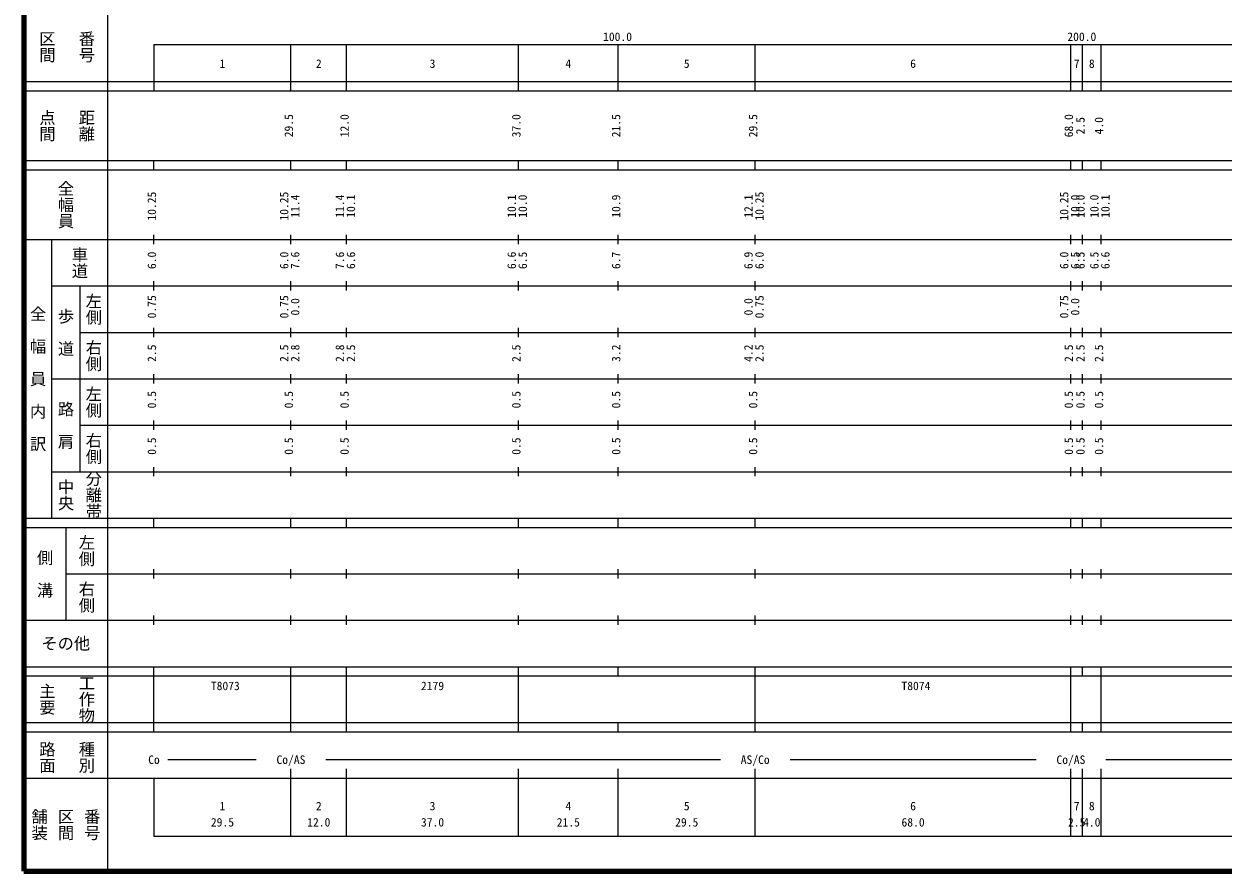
# Model space of a CAD drawing. Units: millimetres on the paper, enlarged 1000 times. Extents: x 40000 to 680000, y 20000 to 380000.
# Drawn here: x 40000 to 298264, y 20000 to 202409 of the extents above; entities that cross this region are included whole.
import ezdxf
from ezdxf.enums import TextEntityAlignment as Align

# ---------------------------------------------------------------- set-up
doc = ezdxf.new("R2010")
doc.units = ezdxf.units.MM
doc.header["$LTSCALE"] = 1000
doc.layers.add('M-TTL', color=2, linetype='Continuous', lineweight=140)
doc.layers.add('M-TTL-BAND', color=7, linetype='Continuous', lineweight=25)
doc.styles.add('@ＭＳ ゴシック', font='')
doc.styles.add('ＭＳ ゴシック', font='')
doc.styles.get('@ＭＳ ゴシック').set_extended_font_data('@MS Gothic')
doc.styles.get('ＭＳ ゴシック').set_extended_font_data('MS Gothic')

msp = doc.modelspace()

# ---------------------------------------------------------------- linework, layer by layer
at = {"layer": 'M-TTL'}
for p, q in [((40000, 380000), (40000, 20000)), ((40000, 20000), (680000, 20000))]:
    msp.add_line(p, q, dxfattribs=at)
at = {"layer": 'M-TTL-BAND'}
for p, q in [((58000, 370000), (58000, 20000)), ((68000, 198000), (579000, 198000)), ((68000, 198000), (68000, 188000)), ((97500, 188000), (97500, 198000)), ((109500, 188000), (109500, 198000)), ((146500, 188000), (146500, 198000)), ((168000, 188000), (168000, 198000)), ((197500, 188000), (197500, 198000)), ((265500, 188000), (265500, 198000)), ((268000, 188000), (268000, 198000)), ((272000, 188000), (272000, 198000)), ((40000, 190000), (579000, 190000)), ((40000, 188000), (579000, 188000)), ((40000, 173000), (579000, 173000)), ((40000, 171000), (579000, 171000)), ((68000, 171000), (68000, 173000)), ((97500, 171000), (97500, 173000)), ((109500, 171000), (109500, 173000)), ((146500, 171000), (146500, 173000)), ((168000, 171000), (168000, 173000)), ((197500, 171000), (197500, 173000)), ((265500, 171000), (265500, 173000)), ((268000, 171000), (268000, 173000)), ((272000, 171000), (272000, 173000)), ((40000, 156000), (579000, 156000)), ((46000, 96000), (46000, 156000)), ((68000, 155000), (68000, 157000)), ((97500, 155000), (97500, 157000)), ((109500, 155000), (109500, 157000)), ((146500, 155000), (146500, 157000)), ((168000, 155000), (168000, 157000)), ((197500, 155000), (197500, 157000)), ((265500, 155000), (265500, 157000)), ((268000, 155000), (268000, 157000)), ((272000, 155000), (272000, 157000)), ((46000, 146000), (579000, 146000)), ((52000, 146000), (52000, 106000)), ((68000, 145000), (68000, 147000)), ((97500, 145000), (97500, 147000)), ((109500, 145000), (109500, 147000)), ((146500, 145000), (146500, 147000)), ((168000, 145000), (168000, 147000)), ((197500, 145000), (197500, 147000)), ((265500, 145000), (265500, 147000)), ((268000, 145000), (268000, 147000)), ((272000, 145000), (272000, 147000)), ((68000, 135000), (68000, 137000)), ((97500, 135000), (97500, 137000)), ((109500, 135000), (109500, 137000)), ((146500, 135000), (146500, 137000)), ((168000, 135000), (168000, 137000)), ((197500, 135000), (197500, 137000)), ((265500, 135000), (265500, 137000)), ((268000, 135000), (268000, 137000)), ((272000, 135000), (272000, 137000)), ((52000, 136000), (579000, 136000)), ((68000, 125000), (68000, 127000)), ((97500, 125000), (97500, 127000)), ((109500, 125000), (109500, 127000)), ((146500, 125000), (146500, 127000)), ((168000, 125000), (168000, 127000)), ((197500, 125000), (197500, 127000)), ((265500, 125000), (265500, 127000)), ((268000, 125000), (268000, 127000)), ((272000, 125000), (272000, 127000)), ((46000, 126000), (579000, 126000)), ((68000, 115000), (68000, 117000)), ((97500, 115000), (97500, 117000)), ((109500, 115000), (109500, 117000)), ((146500, 115000), (146500, 117000)), ((168000, 115000), (168000, 117000)), ((197500, 115000), (197500, 117000)), ((265500, 115000), (265500, 117000)), ((268000, 115000), (268000, 117000)), ((272000, 115000), (272000, 117000)), ((52000, 116000), (579000, 116000)), ((46000, 106000), (579000, 106000)), ((68000, 105000), (68000, 107000)), ((97500, 105000), (97500, 107000)), ((109500, 105000), (109500, 107000)), ((146500, 105000), (146500, 107000)), ((168000, 105000), (168000, 107000)), ((197500, 105000), (197500, 107000)), ((265500, 105000), (265500, 107000)), ((268000, 105000), (268000, 107000)), ((272000, 105000), (272000, 107000)), ((40000, 96000), (579000, 96000)), ((68000, 94000), (68000, 96000)), ((97500, 94000), (97500, 96000)), ((109500, 94000), (109500, 96000)), ((146500, 94000), (146500, 96000)), ((168000, 94000), (168000, 96000)), ((197500, 94000), (197500, 96000)), ((265500, 94000), (265500, 96000)), ((268000, 94000), (268000, 96000)), ((272000, 94000), (272000, 96000)), ((40000, 94000), (579000, 94000)), ((49000, 94000), (49000, 74000)), ((49000, 84000), (579000, 84000)), ((68000, 83000), (68000, 85000)), ((97500, 83000), (97500, 85000)), ((109500, 83000), (109500, 85000)), ((146500, 83000), (146500, 85000)), ((168000, 83000), (168000, 85000)), ((197500, 83000), (197500, 85000)), ((265500, 83000), (265500, 85000)), ((268000, 83000), (268000, 85000)), ((272000, 83000), (272000, 85000)), ((68000, 73000), (68000, 75000)), ((97500, 73000), (97500, 75000)), ((109500, 73000), (109500, 75000)), ((146500, 73000), (146500, 75000)), ((168000, 73000), (168000, 75000)), ((197500, 73000), (197500, 75000)), ((265500, 73000), (265500, 75000)), ((268000, 73000), (268000, 75000)), ((272000, 73000), (272000, 75000)), ((40000, 74000), (579000, 74000)), ((40000, 64000), (579000, 64000)), ((40000, 62000), (579000, 62000)), ((68000, 62000), (68000, 64000)), ((68000, 52000), (68000, 62000)), ((97500, 62000), (97500, 64000)), ((97500, 52000), (97500, 62000)), ((109500, 62000), (109500, 64000)), ((109500, 52000), (109500, 62000)), ((146500, 62000), (146500, 64000)), ((146500, 52000), (146500, 62000)), ((168000, 62000), (168000, 64000)), ((197500, 62000), (197500, 64000)), ((197500, 52000), (197500, 62000)), ((265500, 62000), (265500, 64000)), ((265500, 52000), (265500, 62000)), ((268000, 62000), (268000, 64000)), ((272000, 62000), (272000, 64000)), ((272000, 52000), (272000, 62000)), ((40000, 52000), (579000, 52000)), ((68000, 50000), (68000, 52000)), ((97500, 50000), (97500, 52000)), ((109500, 50000), (109500, 52000)), ((146500, 50000), (146500, 52000)), ((168000, 50000), (168000, 52000)), ((197500, 50000), (197500, 52000)), ((265500, 50000), (265500, 52000)), ((268000, 50000), (268000, 52000)), ((272000, 50000), (272000, 52000)), ((40000, 50000), (579000, 50000)), ((71000, 44000), (90000, 44000)), ((105000, 44000), (190000, 44000)), ((205000, 44000), (258000, 44000)), ((273000, 44000), (430000, 44000)), ((97500, 27500), (97500, 42000)), ((109500, 27500), (109500, 42000)), ((146500, 27500), (146500, 42000)), ((168000, 27500), (168000, 42000)), ((197500, 27500), (197500, 42000)), ((265500, 27500), (265500, 42000)), ((268000, 27500), (268000, 42000)), ((272000, 27500), (272000, 42000)), ((40000, 40000), (579000, 40000)), ((68000, 40000), (68000, 27500)), ((68000, 27500), (579000, 27500))]:
    msp.add_line(p, q, dxfattribs=at)

# ---------------------------------------------------------------- texts
at = {"layer": 'M-TTL-BAND', "style": '@ＭＳ ゴシック'}
for s, p in [('区間', (45000, 197500)), ('番号', (53500, 197500)), ('点間', (45000, 180500)), ('距離', (53500, 180500)), ('全幅員', (49000, 163500)), ('車道', (52000, 151000)), ('左側', (55000, 141000)), ('全\u3000幅\u3000員\u3000内\u3000訳', (43000, 126000)), ('歩\u3000道', (49000, 136000)), ('右側', (55000, 131000)), ('左側', (55000, 121000)), ('路\u3000肩', (49000, 116000)), ('右側', (55000, 111000)), ('分離帯', (55000, 101000)), ('中央', (49000, 101000)), ('左側', (53500, 89000)), ('側\u3000溝', (44500, 84000)), ('右側', (53500, 79000)), ('主要', (45000, 57000)), ('工作物', (53500, 57000)), ('路面', (45000, 44500)), ('種別', (53500, 44500)), ('舗装', (43333, 30000)), ('区間', (49000, 30000)), ('番号', (54667, 30000))]:
    msp.add_text(s, height=2566, rotation=270, dxfattribs=at).set_placement(p, align=Align.MIDDLE_CENTER)
at = {"layer": 'M-TTL-BAND', "style": 'ＭＳ ゴシック'}
for s, p in [('100.0', (167844, 198195)), ('200.0', (267844, 198195)), ('1', (82750, 192405)), ('2', (103500, 192405)), ('3', (128000, 192405)), ('4', (157250, 192405)), ('5', (182750, 192405)), ('6', (231500, 192405)), ('7', (266750, 192405)), ('8', (270000, 192405)), ('Co', (68000, 42500)), ('Co/AS', (97500, 42500)), ('AS/Co', (197500, 42500)), ('Co/AS', (265500, 42500)), ('1', (82750, 32523)), ('2', (103500, 32523)), ('3', (128000, 32523)), ('4', (157250, 32523)), ('5', (182750, 32523)), ('6', (231500, 32523)), ('7', (266750, 32523)), ('8', (270000, 32523)), ('29.5', (82750, 29033)), ('12.0', (103500, 29033)), ('37.0', (128000, 29033)), ('21.5', (157250, 29033)), ('29.5', (182750, 29033)), ('68.0', (231500, 29033)), ('2.5', (266750, 29033)), ('4.0', (270000, 29033))]:
    msp.add_text(s, height=1833, dxfattribs=at).set_placement(p, align=Align.BOTTOM_CENTER)
for s, p in [('29.5', (98500, 180500)), ('12.0', (110500, 180500)), ('37.0', (147500, 180500)), ('21.5', (169000, 180500)), ('29.5', (198500, 180500)), ('68.0', (266500, 180500)), ('2.5', (269000, 180500)), ('4.0', (273000, 180500)), ('10.25', (69000, 163174)), ('10.25', (97500, 163174)), ('11.4', (99870, 163174)), ('11.4', (109500, 163174)), ('10.1', (111870, 163174)), ('10.1', (146500, 163174)), ('10.0', (148870, 163174)), ('10.9', (169000, 163174)), ('12.1', (197500, 163174)), ('10.25', (199870, 163174)), ('10.25', (265500, 163174)), ('10.0', (267870, 163174)), ('10.0', (269000, 163174)), ('10.0', (272000, 163174)), ('10.1', (274370, 163174)), ('6.0', (69000, 151500)), ('6.0', (97500, 151500)), ('7.6', (99870, 151500)), ('7.6', (109500, 151500)), ('6.6', (111870, 151500)), ('6.6', (146500, 151500)), ('6.5', (148870, 151500)), ('6.7', (169000, 151500)), ('6.9', (197500, 151500)), ('6.0', (199870, 151500)), ('6.0', (265500, 151500)), ('6.5', (267870, 151500)), ('6.5', (269000, 151500)), ('6.5', (272000, 151500)), ('6.6', (274370, 151500)), ('0.75', (69000, 141500)), ('0.75', (97500, 141500)), ('0.0', (99870, 141500)), ('0.0', (197500, 141500)), ('0.75', (199870, 141500)), ('0.75', (265500, 141500)), ('0.0', (267870, 141500)), ('2.5', (69000, 131500)), ('2.5', (97500, 131500)), ('2.8', (99870, 131500)), ('2.8', (109500, 131500)), ('2.5', (111870, 131500)), ('2.5', (147500, 131500)), ('3.2', (169000, 131500)), ('4.2', (197500, 131500)), ('2.5', (199870, 131500)), ('2.5', (266500, 131500)), ('2.5', (269000, 131500)), ('2.5', (273000, 131500)), ('0.5', (69000, 121500)), ('0.5', (98500, 121500)), ('0.5', (110500, 121500)), ('0.5', (147500, 121500)), ('0.5', (169000, 121500)), ('0.5', (198500, 121500)), ('0.5', (266500, 121500)), ('0.5', (269000, 121500)), ('0.5', (273000, 121500)), ('0.5', (69000, 111500)), ('0.5', (98500, 111500)), ('0.5', (110500, 111500)), ('0.5', (147500, 111500)), ('0.5', (169000, 111500)), ('0.5', (198500, 111500)), ('0.5', (266500, 111500)), ('0.5', (269000, 111500)), ('0.5', (273000, 111500))]:
    msp.add_text(s, height=1833, rotation=90, dxfattribs=at).set_placement(p, align=Align.BOTTOM_CENTER)
msp.add_text('その他', height=2566, dxfattribs=at).set_placement((49000, 69000), align=Align.MIDDLE_CENTER)
for s, p in [('T8073', (80250, 58405)), ('2179', (125500, 58405)), ('T8074', (229000, 58405))]:
    msp.add_text(s, height=1833, dxfattribs=at).set_placement(p, align=Align.BOTTOM_LEFT)

doc.saveas('drawing.dxf')
